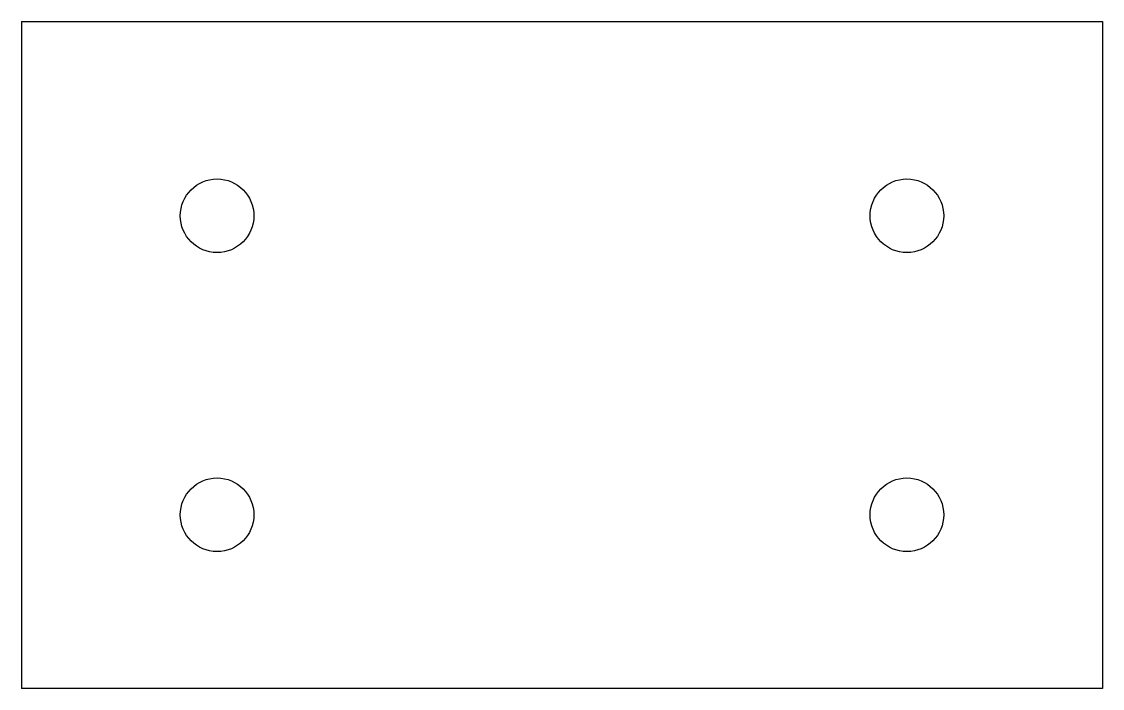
# Model space of a CAD drawing. Extents: x -66.5 to -19.5, y -10.4 to 18.6.
import ezdxf

# ---------------------------------------------------------------- set-up
doc = ezdxf.new("R2010")
doc.units = 0
doc.layers.add('VISIBLE', color=7, linetype='CONTINUOUS')

msp = doc.modelspace()

# ---------------------------------------------------------------- linework, layer by layer
at = {"layer": 'VISIBLE'}
for p, q in [((-66.5, 18.635), (-19.5, 18.635)), ((-66.5, 18.635), (-66.5, -10.353)), ((-19.5, 18.635), (-19.5, -10.353)), ((-19.5, -10.353), (-66.5, -10.353))]:
    msp.add_line(p, q, dxfattribs=at)
for centre in [(-58, 10.194), (-28, 10.194), (-58, -2.806), (-28, -2.806)]:
    msp.add_circle(centre, 1.6, dxfattribs=at)

doc.saveas('drawing.dxf')
